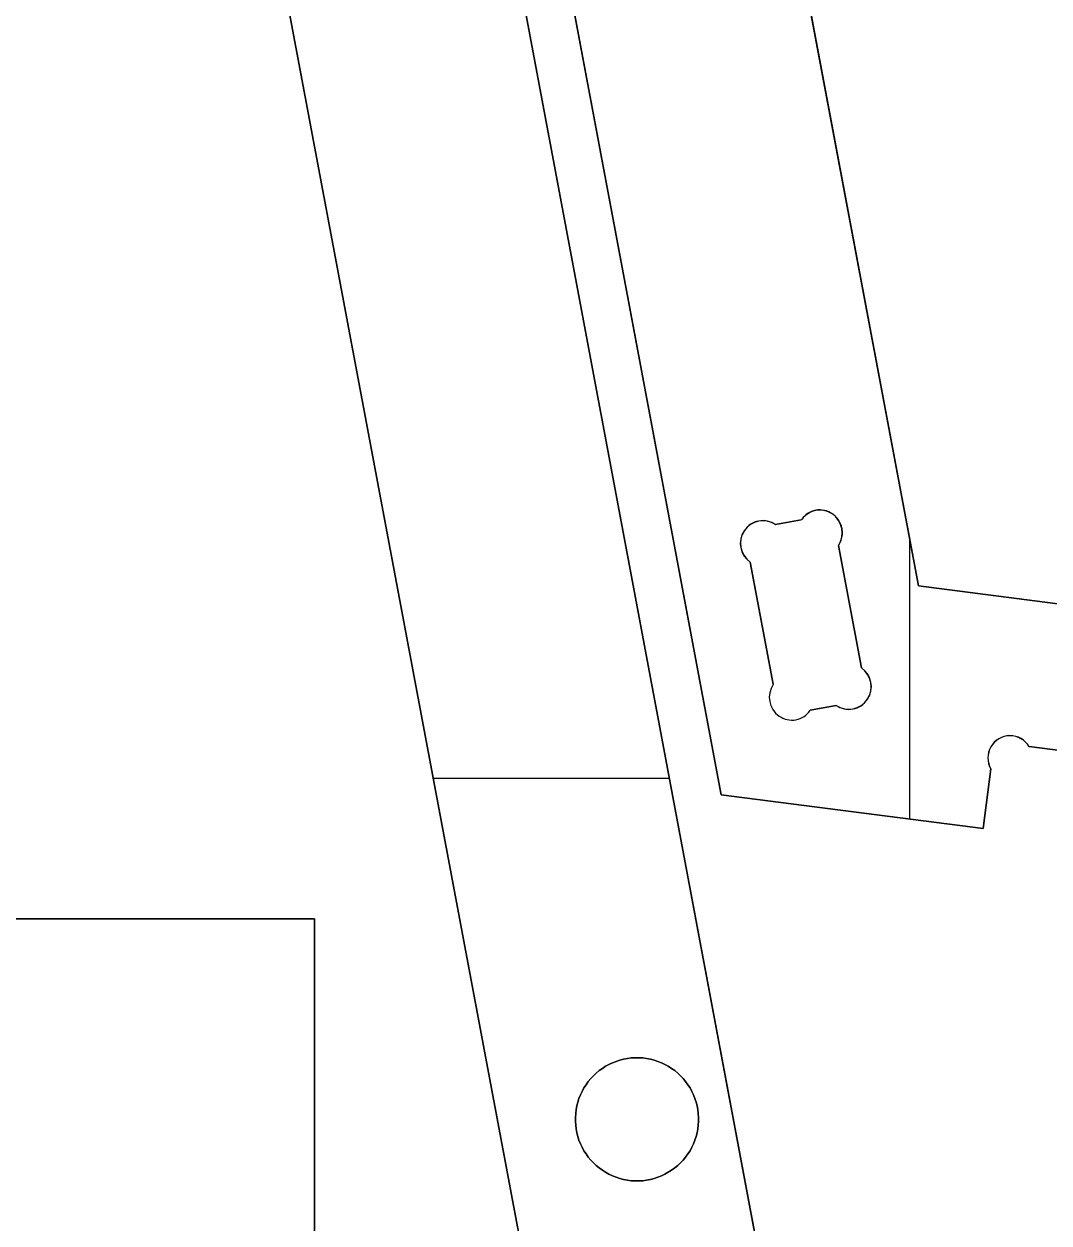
# Model space of a CAD drawing. Extents: x 24 to 120, y 0 to 48.
# Drawn here: x 32.66 to 41.35, y 13.08 to 23.24 of the extents above; entities that cross this region are included whole.
import ezdxf

# ---------------------------------------------------------------- set-up
doc = ezdxf.new("R2010")
doc.units = 0
doc.header["$MEASUREMENT"] = 0
for name, color, linetype in [('PROFILE_-_INSIDE', 30, 'CONTINUOUS'), ('PROFILE_-_OUTSIDE', 18, 'CONTINUOUS'), ('SOLIDS', 4, 'CONTINUOUS')]:
    doc.layers.add(name, color=color, linetype=linetype)

msp = doc.modelspace()

# ---------------------------------------------------------------- linework, layer by layer
at = {"layer": 'PROFILE_-_INSIDE'}
for p, q in [((39.247, 19.039, 0.5), (39.029, 18.998, 0.5)), ((39.756, 17.785, 0.5), (39.562, 18.821, 0.5)), ((38.815, 18.68, 0.5), (39.009, 17.645, 0.5)), ((39.323, 17.426, 0.5), (39.542, 17.467, 0.5))]:
    msp.add_line(p, q, dxfattribs=at)
msp.add_lwpolyline([(38.174, 14.372), (38.148, 14.391), (38.12, 14.408), (38.091, 14.424), (38.062, 14.438), (38.031, 14.45), (38, 14.46), (37.968, 14.468), (37.936, 14.475), (37.903, 14.479), (37.871, 14.481), (37.838, 14.481), (37.805, 14.479), (37.773, 14.475), (37.741, 14.468), (37.709, 14.46), (37.678, 14.45), (37.647, 14.438), (37.617, 14.424), (37.589, 14.408), (37.561, 14.391), (37.534, 14.372), (37.509, 14.351), (37.485, 14.328), (37.463, 14.304), (37.442, 14.279), (37.423, 14.252), (37.405, 14.225), (37.389, 14.196), (37.375, 14.166), (37.363, 14.136), (37.353, 14.105), (37.345, 14.073), (37.339, 14.041), (37.335, 14.008), (37.333, 13.975), (37.333, 13.943), (37.335, 13.91), (37.339, 13.877), (37.345, 13.845), (37.353, 13.813), (37.363, 13.782), (37.375, 13.752), (37.389, 13.722), (37.405, 13.693), (37.423, 13.666), (37.442, 13.639), (37.463, 13.614), (37.485, 13.59), (37.509, 13.568), (37.534, 13.547), (37.561, 13.527), (37.589, 13.51), (37.617, 13.494), (37.647, 13.48), (37.678, 13.468), (37.709, 13.458), (37.741, 13.45), (37.773, 13.444), (37.805, 13.439), (37.838, 13.437), (37.871, 13.437), (37.903, 13.439), (37.936, 13.444), (37.968, 13.45), (38, 13.458), (38.031, 13.468), (38.062, 13.48), (38.091, 13.494), (38.12, 13.51), (38.148, 13.527), (38.174, 13.547), (38.2, 13.568), (38.223, 13.59), (38.246, 13.614), (38.267, 13.639), (38.286, 13.666), (38.304, 13.693), (38.319, 13.722), (38.333, 13.752), (38.345, 13.782), (38.356, 13.813), (38.364, 13.845), (38.37, 13.877), (38.374, 13.91), (38.376, 13.943), (38.376, 13.975), (38.374, 14.008), (38.37, 14.041), (38.364, 14.073), (38.356, 14.105), (38.345, 14.136), (38.333, 14.166), (38.319, 14.196), (38.304, 14.225), (38.286, 14.252), (38.267, 14.279), (38.246, 14.304), (38.223, 14.328), (38.2, 14.351)], close=True, dxfattribs=at)
for centre, radius, start, end in [((39.404, 18.935, 0.5), 0.188, 54.9898, 146.2748), ((38.921, 18.844, 0.5), 0.188, 54.9897, 146.2748), ((39.399, 18.929, 0.5), 0.195, 326.2427, 54.9718), ((38.927, 18.84, 0.5), 0.195, 146.2426, 234.9718), ((39.644, 17.625, 0.5), 0.195, 326.2426, 54.9718), ((39.171, 17.536, 0.5), 0.195, 146.2426, 234.9718), ((39.65, 17.621, 0.5), 0.188, 234.9897, 326.2748), ((39.167, 17.53, 0.5), 0.188, 234.9897, 326.2748)]:
    msp.add_arc(centre, radius, start, end, dxfattribs=at)
at = {"layer": 'PROFILE_-_OUTSIDE'}
msp.add_line((44.561, 16.68), (41.178, 17.117), dxfattribs=at)
for points in [[(40.854, 16.928), (40.789, 16.422), (38.569, 16.71), (32.784, 47.525), (47.541, 47.525), (47.541, 44.572), (35.338, 44.572), (40.241, 18.479), (47.541, 17.535), (47.541, 16.052), (46.818, 16.052)], [(33.12, 31.146), (33.186, 31.651), (35.405, 31.364), (41.19, 0.549), (26.433, 0.549), (26.433, 3.501), (38.636, 3.501), (33.734, 29.595), (26.433, 30.539), (26.433, 32.021), (27.156, 32.021)], [(25.014, 5.447), (24.541, 5.447), (24.541, 15.657), (29.216, 15.657), (29.216, 15.46), (31.185, 15.46), (31.185, 15.657), (35.122, 15.657), (35.122, 4.905)]]:
    msp.add_lwpolyline(points, dxfattribs=at)
msp.add_arc((41.016, 17.022), 0.188, 30.27, 210.2731, dxfattribs=at)
at = {"layer": 'SOLIDS'}
for p, q in [((38.569, 16.71), (32.784, 47.525)), ((38.569, 16.71, -0.738), (32.784, 47.525, -0.738)), ((32.784, 47.525, -0.369), (38.569, 16.71, -0.369)), ((35.338, 44.572), (40.241, 18.479)), ((35.338, 44.572, -0.738), (40.241, 18.479, -0.738)), ((40.241, 18.479, -0.369), (35.338, 44.572, -0.369)), ((35.405, 31.364), (41.19, 0.549)), ((35.405, 31.364, -0.738), (41.19, 0.549, -0.738)), ((41.19, 0.549, -0.369), (35.405, 31.364, -0.369)), ((38.636, 3.501), (33.734, 29.595)), ((38.636, 3.501, -0.738), (33.734, 29.595, -0.738)), ((33.734, 29.595, -0.369), (38.636, 3.501, -0.369)), ((39.247, 19.039), (39.029, 18.998)), ((39.247, 19.039, -0.738), (39.029, 18.998, -0.738)), ((39.029, 18.998, -0.25), (39.247, 19.039, -0.25)), ((39.138, 19.019), (39.138, 19.019, -0.738)), ((39.247, 19.039, -0.738), (39.247, 19.039)), ((39.512, 19.089), (39.512, 19.089, -0.738)), ((38.765, 18.949), (38.765, 18.949, -0.738)), ((39.029, 18.998, -0.738), (39.029, 18.998)), ((39.756, 17.785), (39.562, 18.821)), ((39.756, 17.785, -0.738), (39.562, 18.821, -0.738)), ((39.562, 18.821, -0.738), (39.562, 18.821)), ((39.562, 18.821, -0.25), (39.756, 17.785, -0.25)), ((40.163, 18.893), (40.163, 16.503)), ((40.163, 18.893, -0.738), (40.163, 16.503, -0.738)), ((38.815, 18.68), (39.009, 17.645)), ((38.815, 18.68, -0.738), (39.009, 17.645, -0.738)), ((38.815, 18.68, -0.738), (38.815, 18.68)), ((39.009, 17.645, -0.25), (38.815, 18.68, -0.25)), ((40.241, 18.479), (47.541, 17.535)), ((40.241, 18.479, -0.738), (40.241, 18.479)), ((40.241, 18.479, -0.738), (47.541, 17.535, -0.738)), ((47.541, 17.535, -0.369), (40.241, 18.479, -0.369)), ((39.659, 18.303), (39.659, 18.303, -0.738)), ((38.912, 18.162), (38.912, 18.162, -0.738)), ((39.756, 17.785, -0.738), (39.756, 17.785)), ((39.009, 17.645, -0.738), (39.009, 17.645)), ((38.979, 17.5), (38.979, 17.5, -0.738)), ((39.806, 17.516), (39.806, 17.516, -0.738)), ((39.059, 17.376), (39.059, 17.376, -0.738)), ((39.323, 17.426), (39.542, 17.467)), ((39.323, 17.426, -0.738), (39.542, 17.467, -0.738)), ((39.542, 17.467, -0.25), (39.323, 17.426, -0.25)), ((39.323, 17.426, -0.738), (39.323, 17.426)), ((39.433, 17.446), (39.433, 17.446, -0.738)), ((39.542, 17.467, -0.738), (39.542, 17.467)), ((39.202, 17.345), (39.202, 17.345, -0.738)), ((40.922, 17.184), (40.922, 17.184, -0.738)), ((41.064, 17.204), (41.064, 17.204, -0.738)), ((40.835, 17.07), (40.835, 17.07, -0.738)), ((44.561, 16.68), (41.178, 17.117)), ((41.178, 17.117), (41.178, 17.117, -0.738)), ((44.561, 16.68, -0.738), (41.178, 17.117, -0.738)), ((41.178, 17.117, -0.369), (44.561, 16.68, -0.369)), ((40.854, 16.928), (40.789, 16.422)), ((40.854, 16.928, -0.738), (40.789, 16.422, -0.738)), ((40.789, 16.422, -0.369), (40.854, 16.928, -0.369)), ((40.854, 16.928, -0.738), (40.854, 16.928)), ((36.128, 16.851, -0.738), (38.13, 16.851, -0.738)), ((36.128, 16.851), (38.13, 16.851)), ((40.789, 16.422), (38.569, 16.71)), ((40.789, 16.422, -0.738), (38.569, 16.71, -0.738)), ((38.569, 16.71, -0.738), (38.569, 16.71)), ((38.569, 16.71, -0.369), (40.789, 16.422, -0.369)), ((40.822, 16.675), (40.822, 16.675, -0.738)), ((39.679, 16.566), (39.679, 16.566, -0.738)), ((36.185, 16.548), (36.185, 16.548, -0.738)), ((40.789, 16.422, -0.738), (40.789, 16.422)), ((38.298, 15.956), (38.298, 15.956, -0.738)), ((31.185, 15.657), (35.122, 15.657)), ((31.185, 15.657, -0.738), (35.122, 15.657, -0.738)), ((35.122, 15.657, -0.369), (31.185, 15.657, -0.369)), ((33.153, 15.657), (33.153, 15.657, -0.738)), ((35.122, 15.657), (35.122, 4.905)), ((35.122, 15.657, -0.738), (35.122, 15.657)), ((35.122, 15.657, -0.738), (35.122, 4.905, -0.738)), ((35.122, 4.905, -0.369), (35.122, 15.657, -0.369)), ((37.647, 14.438), (37.617, 14.424)), ((37.647, 14.438, -0.738), (37.617, 14.424, -0.738)), ((37.617, 14.424, -0.25), (37.647, 14.438, -0.25)), ((37.632, 14.431), (37.632, 14.431, -0.738)), ((37.678, 14.45), (37.647, 14.438)), ((37.678, 14.45, -0.738), (37.647, 14.438, -0.738)), ((37.647, 14.438, -0.25), (37.678, 14.45, -0.25)), ((37.647, 14.438, -0.738), (37.647, 14.438)), ((37.662, 14.444), (37.662, 14.444, -0.738)), ((37.709, 14.46), (37.678, 14.45)), ((37.709, 14.46, -0.738), (37.678, 14.45, -0.738)), ((37.678, 14.45, -0.25), (37.709, 14.46, -0.25)), ((37.678, 14.45, -0.738), (37.678, 14.45)), ((37.693, 14.455), (37.693, 14.455, -0.738)), ((37.741, 14.468), (37.709, 14.46)), ((37.741, 14.468, -0.738), (37.709, 14.46, -0.738)), ((37.709, 14.46, -0.25), (37.741, 14.468, -0.25)), ((37.709, 14.46, -0.738), (37.709, 14.46)), ((37.725, 14.464), (37.725, 14.464, -0.738)), ((37.773, 14.475), (37.741, 14.468)), ((37.773, 14.475, -0.738), (37.741, 14.468, -0.738)), ((37.741, 14.468, -0.25), (37.773, 14.475, -0.25)), ((37.741, 14.468, -0.738), (37.741, 14.468)), ((37.757, 14.472), (37.757, 14.472, -0.738)), ((37.805, 14.479), (37.773, 14.475)), ((37.805, 14.479, -0.738), (37.773, 14.475, -0.738)), ((37.773, 14.475, -0.25), (37.805, 14.479, -0.25)), ((37.773, 14.475, -0.738), (37.773, 14.475)), ((37.789, 14.477), (37.789, 14.477, -0.738)), ((37.838, 14.481), (37.805, 14.479)), ((37.838, 14.481, -0.738), (37.805, 14.479, -0.738)), ((37.805, 14.479, -0.25), (37.838, 14.481, -0.25)), ((37.805, 14.479, -0.738), (37.805, 14.479)), ((37.822, 14.48), (37.822, 14.48, -0.738)), ((37.871, 14.481), (37.838, 14.481)), ((37.871, 14.481, -0.738), (37.838, 14.481, -0.738)), ((37.838, 14.481, -0.738), (37.838, 14.481)), ((37.838, 14.481, -0.25), (37.871, 14.481, -0.25)), ((37.854, 14.481), (37.854, 14.481, -0.738)), ((37.903, 14.479), (37.871, 14.481)), ((37.903, 14.479, -0.738), (37.871, 14.481, -0.738)), ((37.871, 14.481, -0.738), (37.871, 14.481)), ((37.871, 14.481, -0.25), (37.903, 14.479, -0.25)), ((37.887, 14.48), (37.887, 14.48, -0.738)), ((37.936, 14.475), (37.903, 14.479)), ((37.936, 14.475, -0.738), (37.903, 14.479, -0.738)), ((37.903, 14.479, -0.738), (37.903, 14.479)), ((37.903, 14.479, -0.25), (37.936, 14.475, -0.25)), ((37.92, 14.477), (37.92, 14.477, -0.738)), ((37.968, 14.468), (37.936, 14.475)), ((37.968, 14.468, -0.738), (37.936, 14.475, -0.738)), ((37.936, 14.475, -0.738), (37.936, 14.475)), ((37.936, 14.475, -0.25), (37.968, 14.468, -0.25)), ((37.952, 14.472), (37.952, 14.472, -0.738)), ((38, 14.46), (37.968, 14.468)), ((38, 14.46, -0.738), (37.968, 14.468, -0.738)), ((37.968, 14.468, -0.738), (37.968, 14.468)), ((37.968, 14.468, -0.25), (38, 14.46, -0.25)), ((37.984, 14.464), (37.984, 14.464, -0.738)), ((38.031, 14.45), (38, 14.46)), ((38.031, 14.45, -0.738), (38, 14.46, -0.738)), ((38, 14.46, -0.738), (38, 14.46)), ((38, 14.46, -0.25), (38.031, 14.45, -0.25)), ((38.016, 14.455), (38.016, 14.455, -0.738)), ((38.062, 14.438), (38.031, 14.45)), ((38.062, 14.438, -0.738), (38.031, 14.45, -0.738)), ((38.031, 14.45, -0.738), (38.031, 14.45)), ((38.031, 14.45, -0.25), (38.062, 14.438, -0.25)), ((38.046, 14.444), (38.046, 14.444, -0.738)), ((38.091, 14.424), (38.062, 14.438)), ((38.091, 14.424, -0.738), (38.062, 14.438, -0.738)), ((38.062, 14.438, -0.738), (38.062, 14.438)), ((38.062, 14.438, -0.25), (38.091, 14.424, -0.25)), ((38.077, 14.431), (38.077, 14.431, -0.738)), ((37.485, 14.328), (37.463, 14.304)), ((37.485, 14.328, -0.738), (37.463, 14.304, -0.738)), ((37.463, 14.304, -0.25), (37.485, 14.328, -0.25)), ((37.509, 14.351), (37.485, 14.328)), ((37.509, 14.351, -0.738), (37.485, 14.328, -0.738)), ((37.485, 14.328, -0.25), (37.509, 14.351, -0.25)), ((37.485, 14.328, -0.738), (37.485, 14.328)), ((37.497, 14.339), (37.497, 14.339, -0.738)), ((37.534, 14.372), (37.509, 14.351)), ((37.534, 14.372, -0.738), (37.509, 14.351, -0.738)), ((37.509, 14.351, -0.25), (37.534, 14.372, -0.25)), ((37.509, 14.351, -0.738), (37.509, 14.351)), ((37.522, 14.361), (37.522, 14.361, -0.738)), ((37.561, 14.391), (37.534, 14.372)), ((37.561, 14.391, -0.738), (37.534, 14.372, -0.738)), ((37.534, 14.372, -0.25), (37.561, 14.391, -0.25)), ((37.534, 14.372, -0.738), (37.534, 14.372)), ((37.548, 14.381), (37.548, 14.381, -0.738)), ((37.589, 14.408), (37.561, 14.391)), ((37.589, 14.408, -0.738), (37.561, 14.391, -0.738)), ((37.561, 14.391, -0.25), (37.589, 14.408, -0.25)), ((37.561, 14.391, -0.738), (37.561, 14.391)), ((37.575, 14.4), (37.575, 14.4, -0.738)), ((37.617, 14.424), (37.589, 14.408)), ((37.617, 14.424, -0.738), (37.589, 14.408, -0.738)), ((37.589, 14.408, -0.25), (37.617, 14.424, -0.25)), ((37.589, 14.408, -0.738), (37.589, 14.408)), ((37.603, 14.416), (37.603, 14.416, -0.738)), ((37.617, 14.424, -0.738), (37.617, 14.424)), ((38.12, 14.408), (38.091, 14.424)), ((38.12, 14.408, -0.738), (38.091, 14.424, -0.738)), ((38.091, 14.424, -0.738), (38.091, 14.424)), ((38.091, 14.424, -0.25), (38.12, 14.408, -0.25)), ((38.106, 14.416), (38.106, 14.416, -0.738)), ((38.148, 14.391), (38.12, 14.408)), ((38.148, 14.391, -0.738), (38.12, 14.408, -0.738)), ((38.12, 14.408, -0.738), (38.12, 14.408)), ((38.12, 14.408, -0.25), (38.148, 14.391, -0.25)), ((38.134, 14.4), (38.134, 14.4, -0.738)), ((38.174, 14.372), (38.148, 14.391)), ((38.174, 14.372, -0.738), (38.148, 14.391, -0.738)), ((38.148, 14.391, -0.738), (38.148, 14.391)), ((38.148, 14.391, -0.25), (38.174, 14.372, -0.25)), ((38.161, 14.381), (38.161, 14.381, -0.738)), ((38.2, 14.351), (38.174, 14.372)), ((38.2, 14.351, -0.738), (38.174, 14.372, -0.738)), ((38.174, 14.372), (38.174, 14.372, -0.738)), ((38.174, 14.372, -0.25), (38.2, 14.351, -0.25)), ((38.187, 14.361), (38.187, 14.361, -0.738)), ((38.223, 14.328), (38.2, 14.351)), ((38.223, 14.328, -0.738), (38.2, 14.351, -0.738)), ((38.2, 14.351, -0.738), (38.2, 14.351)), ((38.2, 14.351, -0.25), (38.223, 14.328, -0.25)), ((38.212, 14.339), (38.212, 14.339, -0.738)), ((38.246, 14.304), (38.223, 14.328)), ((38.246, 14.304, -0.738), (38.223, 14.328, -0.738)), ((38.223, 14.328, -0.738), (38.223, 14.328)), ((38.223, 14.328, -0.25), (38.246, 14.304, -0.25)), ((37.405, 14.225), (37.389, 14.196)), ((37.405, 14.225, -0.738), (37.389, 14.196, -0.738)), ((37.389, 14.196, -0.25), (37.405, 14.225, -0.25)), ((37.423, 14.252), (37.405, 14.225)), ((37.423, 14.252, -0.738), (37.405, 14.225, -0.738)), ((37.405, 14.225, -0.25), (37.423, 14.252, -0.25)), ((37.405, 14.225, -0.738), (37.405, 14.225)), ((37.414, 14.239), (37.414, 14.239, -0.738)), ((37.442, 14.279), (37.423, 14.252)), ((37.442, 14.279, -0.738), (37.423, 14.252, -0.738)), ((37.423, 14.252, -0.25), (37.442, 14.279, -0.25)), ((37.423, 14.252, -0.738), (37.423, 14.252)), ((37.432, 14.266), (37.432, 14.266, -0.738)), ((37.463, 14.304), (37.442, 14.279)), ((37.463, 14.304, -0.738), (37.442, 14.279, -0.738)), ((37.442, 14.279, -0.25), (37.463, 14.304, -0.25)), ((37.442, 14.279, -0.738), (37.442, 14.279)), ((37.452, 14.292), (37.452, 14.292, -0.738)), ((37.463, 14.304, -0.738), (37.463, 14.304)), ((37.474, 14.316), (37.474, 14.316, -0.738)), ((38.235, 14.316), (38.235, 14.316, -0.738)), ((38.267, 14.279), (38.246, 14.304)), ((38.267, 14.279, -0.738), (38.246, 14.304, -0.738)), ((38.246, 14.304, -0.738), (38.246, 14.304)), ((38.246, 14.304, -0.25), (38.267, 14.279, -0.25)), ((38.256, 14.292), (38.256, 14.292, -0.738)), ((38.286, 14.252), (38.267, 14.279)), ((38.286, 14.252, -0.738), (38.267, 14.279, -0.738)), ((38.267, 14.279, -0.738), (38.267, 14.279)), ((38.267, 14.279, -0.25), (38.286, 14.252, -0.25)), ((38.276, 14.266), (38.276, 14.266, -0.738)), ((38.304, 14.225), (38.286, 14.252)), ((38.304, 14.225, -0.738), (38.286, 14.252, -0.738)), ((38.286, 14.252, -0.738), (38.286, 14.252)), ((38.286, 14.252, -0.25), (38.304, 14.225, -0.25)), ((38.295, 14.239), (38.295, 14.239, -0.738)), ((38.319, 14.196), (38.304, 14.225)), ((38.319, 14.196, -0.738), (38.304, 14.225, -0.738)), ((38.304, 14.225, -0.738), (38.304, 14.225)), ((38.304, 14.225, -0.25), (38.319, 14.196, -0.25)), ((37.363, 14.136), (37.353, 14.105)), ((37.363, 14.136, -0.738), (37.353, 14.105, -0.738)), ((37.353, 14.105, -0.25), (37.363, 14.136, -0.25)), ((37.375, 14.166), (37.363, 14.136)), ((37.375, 14.166, -0.738), (37.363, 14.136, -0.738)), ((37.363, 14.136, -0.25), (37.375, 14.166, -0.25)), ((37.363, 14.136, -0.738), (37.363, 14.136)), ((37.369, 14.151), (37.369, 14.151, -0.738)), ((37.389, 14.196), (37.375, 14.166)), ((37.389, 14.196, -0.738), (37.375, 14.166, -0.738)), ((37.375, 14.166, -0.25), (37.389, 14.196, -0.25)), ((37.375, 14.166, -0.738), (37.375, 14.166)), ((37.382, 14.181), (37.382, 14.181, -0.738)), ((37.389, 14.196, -0.738), (37.389, 14.196)), ((37.397, 14.21), (37.397, 14.21, -0.738)), ((38.312, 14.21), (38.312, 14.21, -0.738)), ((38.333, 14.166), (38.319, 14.196)), ((38.333, 14.166, -0.738), (38.319, 14.196, -0.738)), ((38.319, 14.196, -0.738), (38.319, 14.196)), ((38.319, 14.196, -0.25), (38.333, 14.166, -0.25)), ((38.326, 14.181), (38.326, 14.181, -0.738)), ((38.345, 14.136), (38.333, 14.166)), ((38.345, 14.136, -0.738), (38.333, 14.166, -0.738)), ((38.333, 14.166, -0.738), (38.333, 14.166)), ((38.333, 14.166, -0.25), (38.345, 14.136, -0.25)), ((38.339, 14.151), (38.339, 14.151, -0.738)), ((38.356, 14.105), (38.345, 14.136)), ((38.356, 14.105, -0.738), (38.345, 14.136, -0.738)), ((38.345, 14.136, -0.738), (38.345, 14.136)), ((38.345, 14.136, -0.25), (38.356, 14.105, -0.25)), ((37.339, 14.041), (37.335, 14.008)), ((37.339, 14.041, -0.738), (37.335, 14.008, -0.738)), ((37.335, 14.008, -0.25), (37.339, 14.041, -0.25)), ((37.337, 14.024), (37.337, 14.024, -0.738)), ((37.345, 14.073), (37.339, 14.041)), ((37.345, 14.073, -0.738), (37.339, 14.041, -0.738)), ((37.339, 14.041, -0.25), (37.345, 14.073, -0.25)), ((37.339, 14.041, -0.738), (37.339, 14.041)), ((37.342, 14.057), (37.342, 14.057, -0.738)), ((37.353, 14.105), (37.345, 14.073)), ((37.353, 14.105, -0.738), (37.345, 14.073, -0.738)), ((37.345, 14.073, -0.25), (37.353, 14.105, -0.25)), ((37.345, 14.073, -0.738), (37.345, 14.073)), ((37.349, 14.089), (37.349, 14.089, -0.738)), ((37.353, 14.105, -0.738), (37.353, 14.105)), ((37.358, 14.12), (37.358, 14.12, -0.738)), ((38.351, 14.12), (38.351, 14.12, -0.738)), ((38.364, 14.073), (38.356, 14.105)), ((38.364, 14.073, -0.738), (38.356, 14.105, -0.738)), ((38.356, 14.105, -0.738), (38.356, 14.105)), ((38.356, 14.105, -0.25), (38.364, 14.073, -0.25)), ((38.36, 14.089), (38.36, 14.089, -0.738)), ((38.37, 14.041), (38.364, 14.073)), ((38.37, 14.041, -0.738), (38.364, 14.073, -0.738)), ((38.364, 14.073, -0.738), (38.364, 14.073)), ((38.364, 14.073, -0.25), (38.37, 14.041, -0.25)), ((38.367, 14.057), (38.367, 14.057, -0.738)), ((38.374, 14.008), (38.37, 14.041)), ((38.374, 14.008, -0.738), (38.37, 14.041, -0.738)), ((38.37, 14.041, -0.738), (38.37, 14.041)), ((38.37, 14.041, -0.25), (38.374, 14.008, -0.25)), ((38.372, 14.024), (38.372, 14.024, -0.738)), ((37.335, 14.008), (37.333, 13.975)), ((37.335, 14.008, -0.738), (37.333, 13.975, -0.738)), ((37.333, 13.975, -0.25), (37.335, 14.008, -0.25)), ((37.333, 13.975), (37.333, 13.943)), ((37.333, 13.975, -0.738), (37.333, 13.943, -0.738)), ((37.333, 13.975, -0.738), (37.333, 13.975)), ((37.333, 13.943, -0.25), (37.333, 13.975, -0.25)), ((37.333, 13.959), (37.333, 13.959, -0.738)), ((37.333, 13.943), (37.335, 13.91)), ((37.333, 13.943, -0.738), (37.335, 13.91, -0.738)), ((37.333, 13.943, -0.738), (37.333, 13.943)), ((37.335, 13.91, -0.25), (37.333, 13.943, -0.25)), ((37.334, 13.992), (37.334, 13.992, -0.738)), ((37.334, 13.926), (37.334, 13.926, -0.738)), ((37.335, 14.008, -0.738), (37.335, 14.008)), ((38.376, 13.975), (38.374, 14.008)), ((38.376, 13.975, -0.738), (38.374, 14.008, -0.738)), ((38.374, 14.008, -0.738), (38.374, 14.008)), ((38.374, 14.008, -0.25), (38.376, 13.975, -0.25)), ((38.374, 13.91), (38.376, 13.943)), ((38.374, 13.91, -0.738), (38.376, 13.943, -0.738)), ((38.376, 13.943, -0.25), (38.374, 13.91, -0.25)), ((38.375, 13.992), (38.375, 13.992, -0.738)), ((38.375, 13.926), (38.375, 13.926, -0.738)), ((38.376, 13.943), (38.376, 13.975)), ((38.376, 13.943, -0.738), (38.376, 13.975, -0.738)), ((38.376, 13.975, -0.738), (38.376, 13.975)), ((38.376, 13.975, -0.25), (38.376, 13.943, -0.25)), ((38.376, 13.959), (38.376, 13.959, -0.738)), ((38.376, 13.943, -0.738), (38.376, 13.943)), ((37.335, 13.91), (37.339, 13.877)), ((37.335, 13.91, -0.738), (37.339, 13.877, -0.738)), ((37.335, 13.91, -0.738), (37.335, 13.91)), ((37.339, 13.877, -0.25), (37.335, 13.91, -0.25)), ((37.337, 13.894), (37.337, 13.894, -0.738)), ((37.339, 13.877), (37.345, 13.845)), ((37.339, 13.877, -0.738), (37.345, 13.845, -0.738)), ((37.339, 13.877, -0.738), (37.339, 13.877)), ((37.345, 13.845, -0.25), (37.339, 13.877, -0.25)), ((37.342, 13.861), (37.342, 13.861, -0.738)), ((37.345, 13.845), (37.353, 13.813)), ((37.345, 13.845, -0.738), (37.353, 13.813, -0.738)), ((37.345, 13.845, -0.738), (37.345, 13.845)), ((37.353, 13.813, -0.25), (37.345, 13.845, -0.25)), ((37.349, 13.829), (37.349, 13.829, -0.738)), ((38.356, 13.813), (38.364, 13.845)), ((38.356, 13.813, -0.738), (38.364, 13.845, -0.738)), ((38.364, 13.845, -0.25), (38.356, 13.813, -0.25)), ((38.36, 13.829), (38.36, 13.829, -0.738)), ((38.364, 13.845), (38.37, 13.877)), ((38.364, 13.845, -0.738), (38.37, 13.877, -0.738)), ((38.37, 13.877, -0.25), (38.364, 13.845, -0.25)), ((38.364, 13.845, -0.738), (38.364, 13.845)), ((38.367, 13.861), (38.367, 13.861, -0.738)), ((38.37, 13.877), (38.374, 13.91)), ((38.37, 13.877, -0.738), (38.374, 13.91, -0.738)), ((38.374, 13.91, -0.25), (38.37, 13.877, -0.25)), ((38.37, 13.877, -0.738), (38.37, 13.877)), ((38.372, 13.894), (38.372, 13.894, -0.738)), ((38.374, 13.91, -0.738), (38.374, 13.91)), ((37.353, 13.813), (37.363, 13.782)), ((37.353, 13.813, -0.738), (37.363, 13.782, -0.738)), ((37.353, 13.813, -0.738), (37.353, 13.813)), ((37.363, 13.782, -0.25), (37.353, 13.813, -0.25)), ((37.358, 13.798), (37.358, 13.798, -0.738)), ((37.363, 13.782), (37.375, 13.752)), ((37.363, 13.782, -0.738), (37.375, 13.752, -0.738)), ((37.363, 13.782, -0.738), (37.363, 13.782)), ((37.375, 13.752, -0.25), (37.363, 13.782, -0.25)), ((37.369, 13.767), (37.369, 13.767, -0.738)), ((37.375, 13.752), (37.389, 13.722)), ((37.375, 13.752, -0.738), (37.389, 13.722, -0.738)), ((37.375, 13.752, -0.738), (37.375, 13.752)), ((37.389, 13.722, -0.25), (37.375, 13.752, -0.25)), ((37.382, 13.737), (37.382, 13.737, -0.738)), ((37.389, 13.722), (37.405, 13.693)), ((37.389, 13.722, -0.738), (37.405, 13.693, -0.738)), ((37.389, 13.722, -0.738), (37.389, 13.722)), ((37.405, 13.693, -0.25), (37.389, 13.722, -0.25)), ((38.304, 13.693), (38.319, 13.722)), ((38.304, 13.693, -0.738), (38.319, 13.722, -0.738)), ((38.319, 13.722, -0.25), (38.304, 13.693, -0.25)), ((38.319, 13.722), (38.333, 13.752)), ((38.319, 13.722, -0.738), (38.333, 13.752, -0.738)), ((38.333, 13.752, -0.25), (38.319, 13.722, -0.25)), ((38.319, 13.722, -0.738), (38.319, 13.722)), ((38.326, 13.737), (38.326, 13.737, -0.738)), ((38.333, 13.752), (38.345, 13.782)), ((38.333, 13.752, -0.738), (38.345, 13.782, -0.738)), ((38.345, 13.782, -0.25), (38.333, 13.752, -0.25)), ((38.333, 13.752, -0.738), (38.333, 13.752)), ((38.339, 13.767), (38.339, 13.767, -0.738)), ((38.345, 13.782), (38.356, 13.813)), ((38.345, 13.782, -0.738), (38.356, 13.813, -0.738)), ((38.356, 13.813, -0.25), (38.345, 13.782, -0.25)), ((38.345, 13.782, -0.738), (38.345, 13.782)), ((38.351, 13.798), (38.351, 13.798, -0.738)), ((38.356, 13.813, -0.738), (38.356, 13.813)), ((37.397, 13.708), (37.397, 13.708, -0.738)), ((37.405, 13.693), (37.423, 13.666)), ((37.405, 13.693, -0.738), (37.423, 13.666, -0.738)), ((37.405, 13.693, -0.738), (37.405, 13.693)), ((37.423, 13.666, -0.25), (37.405, 13.693, -0.25)), ((37.414, 13.68), (37.414, 13.68, -0.738)), ((37.423, 13.666), (37.442, 13.639)), ((37.423, 13.666, -0.738), (37.442, 13.639, -0.738)), ((37.423, 13.666, -0.738), (37.423, 13.666)), ((37.442, 13.639, -0.25), (37.423, 13.666, -0.25)), ((37.432, 13.652), (37.432, 13.652, -0.738)), ((37.442, 13.639), (37.463, 13.614)), ((37.442, 13.639, -0.738), (37.463, 13.614, -0.738)), ((37.442, 13.639, -0.738), (37.442, 13.639)), ((37.463, 13.614, -0.25), (37.442, 13.639, -0.25)), ((37.452, 13.627), (37.452, 13.627, -0.738)), ((38.246, 13.614), (38.267, 13.639)), ((38.246, 13.614, -0.738), (38.267, 13.639, -0.738)), ((38.267, 13.639, -0.25), (38.246, 13.614, -0.25)), ((38.256, 13.627), (38.256, 13.627, -0.738)), ((38.267, 13.639), (38.286, 13.666)), ((38.267, 13.639, -0.738), (38.286, 13.666, -0.738)), ((38.286, 13.666, -0.25), (38.267, 13.639, -0.25)), ((38.267, 13.639, -0.738), (38.267, 13.639)), ((38.276, 13.652), (38.276, 13.652, -0.738)), ((38.286, 13.666), (38.304, 13.693)), ((38.286, 13.666, -0.738), (38.304, 13.693, -0.738)), ((38.304, 13.693, -0.25), (38.286, 13.666, -0.25)), ((38.286, 13.666, -0.738), (38.286, 13.666)), ((38.295, 13.68), (38.295, 13.68, -0.738)), ((38.304, 13.693, -0.738), (38.304, 13.693)), ((38.312, 13.708), (38.312, 13.708, -0.738)), ((37.463, 13.614), (37.485, 13.59)), ((37.463, 13.614, -0.738), (37.485, 13.59, -0.738)), ((37.463, 13.614, -0.738), (37.463, 13.614)), ((37.485, 13.59, -0.25), (37.463, 13.614, -0.25)), ((37.474, 13.602), (37.474, 13.602, -0.738)), ((37.485, 13.59), (37.509, 13.568)), ((37.485, 13.59, -0.738), (37.509, 13.568, -0.738)), ((37.485, 13.59, -0.738), (37.485, 13.59)), ((37.509, 13.568, -0.25), (37.485, 13.59, -0.25)), ((37.497, 13.579), (37.497, 13.579, -0.738)), ((37.509, 13.568), (37.534, 13.547)), ((37.509, 13.568, -0.738), (37.534, 13.547, -0.738)), ((37.509, 13.568, -0.738), (37.509, 13.568)), ((37.534, 13.547, -0.25), (37.509, 13.568, -0.25)), ((37.522, 13.557), (37.522, 13.557, -0.738)), ((37.534, 13.547), (37.561, 13.527)), ((37.534, 13.547, -0.738), (37.561, 13.527, -0.738)), ((37.534, 13.547, -0.738), (37.534, 13.547)), ((37.561, 13.527, -0.25), (37.534, 13.547, -0.25)), ((37.548, 13.537), (37.548, 13.537, -0.738)), ((37.561, 13.527), (37.589, 13.51)), ((37.561, 13.527, -0.738), (37.589, 13.51, -0.738)), ((37.561, 13.527, -0.738), (37.561, 13.527)), ((37.589, 13.51, -0.25), (37.561, 13.527, -0.25)), ((37.575, 13.519), (37.575, 13.519, -0.738)), ((38.12, 13.51), (38.148, 13.527)), ((38.12, 13.51, -0.738), (38.148, 13.527, -0.738)), ((38.148, 13.527, -0.25), (38.12, 13.51, -0.25)), ((38.134, 13.519), (38.134, 13.519, -0.738)), ((38.148, 13.527), (38.174, 13.547)), ((38.148, 13.527, -0.738), (38.174, 13.547, -0.738)), ((38.174, 13.547, -0.25), (38.148, 13.527, -0.25)), ((38.148, 13.527, -0.738), (38.148, 13.527)), ((38.161, 13.537), (38.161, 13.537, -0.738)), ((38.174, 13.547), (38.2, 13.568)), ((38.174, 13.547, -0.738), (38.2, 13.568, -0.738)), ((38.2, 13.568, -0.25), (38.174, 13.547, -0.25)), ((38.174, 13.547, -0.738), (38.174, 13.547)), ((38.187, 13.557), (38.187, 13.557, -0.738)), ((38.2, 13.568), (38.223, 13.59)), ((38.2, 13.568, -0.738), (38.223, 13.59, -0.738)), ((38.223, 13.59, -0.25), (38.2, 13.568, -0.25)), ((38.2, 13.568, -0.738), (38.2, 13.568)), ((38.212, 13.579), (38.212, 13.579, -0.738)), ((38.223, 13.59), (38.246, 13.614)), ((38.223, 13.59, -0.738), (38.246, 13.614, -0.738)), ((38.246, 13.614, -0.25), (38.223, 13.59, -0.25)), ((38.223, 13.59, -0.738), (38.223, 13.59)), ((38.235, 13.602), (38.235, 13.602, -0.738)), ((38.246, 13.614, -0.738), (38.246, 13.614)), ((37.589, 13.51), (37.617, 13.494)), ((37.589, 13.51, -0.738), (37.617, 13.494, -0.738)), ((37.589, 13.51, -0.738), (37.589, 13.51)), ((37.617, 13.494, -0.25), (37.589, 13.51, -0.25)), ((37.603, 13.502), (37.603, 13.502, -0.738)), ((37.617, 13.494), (37.647, 13.48)), ((37.617, 13.494, -0.738), (37.647, 13.48, -0.738)), ((37.617, 13.494, -0.738), (37.617, 13.494)), ((37.647, 13.48, -0.25), (37.617, 13.494, -0.25)), ((37.632, 13.487), (37.632, 13.487, -0.738)), ((37.647, 13.48), (37.678, 13.468)), ((37.647, 13.48, -0.738), (37.678, 13.468, -0.738)), ((37.647, 13.48, -0.738), (37.647, 13.48)), ((37.678, 13.468, -0.25), (37.647, 13.48, -0.25)), ((37.662, 13.474), (37.662, 13.474, -0.738)), ((37.678, 13.468), (37.709, 13.458)), ((37.678, 13.468, -0.738), (37.709, 13.458, -0.738)), ((37.678, 13.468, -0.738), (37.678, 13.468)), ((37.709, 13.458, -0.25), (37.678, 13.468, -0.25)), ((37.693, 13.463), (37.693, 13.463, -0.738)), ((37.709, 13.458), (37.741, 13.45)), ((37.709, 13.458, -0.738), (37.741, 13.45, -0.738)), ((37.709, 13.458, -0.738), (37.709, 13.458)), ((37.741, 13.45, -0.25), (37.709, 13.458, -0.25)), ((37.725, 13.454), (37.725, 13.454, -0.738)), ((37.741, 13.45), (37.773, 13.444)), ((37.741, 13.45, -0.738), (37.773, 13.444, -0.738)), ((37.741, 13.45, -0.738), (37.741, 13.45)), ((37.773, 13.444, -0.25), (37.741, 13.45, -0.25)), ((37.757, 13.447), (37.757, 13.447, -0.738)), ((37.773, 13.444), (37.805, 13.439)), ((37.773, 13.444, -0.738), (37.805, 13.439, -0.738)), ((37.773, 13.444, -0.738), (37.773, 13.444)), ((37.805, 13.439, -0.25), (37.773, 13.444, -0.25)), ((37.789, 13.441), (37.789, 13.441, -0.738)), ((37.805, 13.439), (37.838, 13.437)), ((37.805, 13.439, -0.738), (37.838, 13.437, -0.738)), ((37.805, 13.439, -0.738), (37.805, 13.439)), ((37.838, 13.437, -0.25), (37.805, 13.439, -0.25)), ((37.822, 13.438), (37.822, 13.438, -0.738)), ((37.838, 13.437), (37.871, 13.437)), ((37.838, 13.437, -0.738), (37.871, 13.437, -0.738)), ((37.838, 13.437, -0.738), (37.838, 13.437)), ((37.871, 13.437, -0.25), (37.838, 13.437, -0.25)), ((37.854, 13.437), (37.854, 13.437, -0.738)), ((37.871, 13.437), (37.903, 13.439)), ((37.871, 13.437, -0.738), (37.903, 13.439, -0.738)), ((37.903, 13.439, -0.25), (37.871, 13.437, -0.25)), ((37.871, 13.437, -0.738), (37.871, 13.437)), ((37.887, 13.438), (37.887, 13.438, -0.738)), ((37.903, 13.439), (37.936, 13.444)), ((37.903, 13.439, -0.738), (37.936, 13.444, -0.738)), ((37.936, 13.444, -0.25), (37.903, 13.439, -0.25)), ((37.903, 13.439, -0.738), (37.903, 13.439)), ((37.92, 13.441), (37.92, 13.441, -0.738)), ((37.936, 13.444), (37.968, 13.45)), ((37.936, 13.444, -0.738), (37.968, 13.45, -0.738)), ((37.968, 13.45, -0.25), (37.936, 13.444, -0.25)), ((37.936, 13.444, -0.738), (37.936, 13.444)), ((37.952, 13.447), (37.952, 13.447, -0.738)), ((37.968, 13.45), (38, 13.458)), ((37.968, 13.45, -0.738), (38, 13.458, -0.738)), ((38, 13.458, -0.25), (37.968, 13.45, -0.25)), ((37.968, 13.45, -0.738), (37.968, 13.45)), ((37.984, 13.454), (37.984, 13.454, -0.738)), ((38, 13.458), (38.031, 13.468)), ((38, 13.458, -0.738), (38.031, 13.468, -0.738)), ((38.031, 13.468, -0.25), (38, 13.458, -0.25)), ((38, 13.458, -0.738), (38, 13.458)), ((38.016, 13.463), (38.016, 13.463, -0.738)), ((38.031, 13.468), (38.062, 13.48)), ((38.031, 13.468, -0.738), (38.062, 13.48, -0.738)), ((38.062, 13.48, -0.25), (38.031, 13.468, -0.25)), ((38.031, 13.468, -0.738), (38.031, 13.468)), ((38.046, 13.474), (38.046, 13.474, -0.738)), ((38.062, 13.48), (38.091, 13.494)), ((38.062, 13.48, -0.738), (38.091, 13.494, -0.738)), ((38.091, 13.494, -0.25), (38.062, 13.48, -0.25)), ((38.062, 13.48, -0.738), (38.062, 13.48)), ((38.077, 13.487), (38.077, 13.487, -0.738)), ((38.091, 13.494), (38.12, 13.51)), ((38.091, 13.494, -0.738), (38.12, 13.51, -0.738)), ((38.12, 13.51, -0.25), (38.091, 13.494, -0.25)), ((38.091, 13.494, -0.738), (38.091, 13.494)), ((38.106, 13.502), (38.106, 13.502, -0.738)), ((38.12, 13.51, -0.738), (38.12, 13.51))]:
    msp.add_line(p, q, dxfattribs=at)
for centre, radius, start, end in [((39.405, 18.93), 0.191, 325.1427, 145.1928), ((39.405, 18.93, -0.738), 0.191, 325.1427, 145.1928), ((39.405, 18.93, -0.25), 0.191, 325.1427, 145.1928), ((38.922, 18.839), 0.192, 56.0964, 236.0463), ((38.922, 18.839, -0.738), 0.192, 56.0964, 236.0463), ((38.922, 18.839, -0.25), 0.192, 56.0964, 236.0463), ((39.649, 17.626), 0.192, 236.0964, 56.0463), ((39.649, 17.626, -0.738), 0.192, 236.0964, 56.0463), ((39.649, 17.626, -0.25), 0.192, 236.0964, 56.0463), ((39.171, 17.536), 0.195, 146.2426, 234.9718), ((39.171, 17.536, -0.738), 0.195, 146.2426, 234.9718), ((39.171, 17.536, -0.25), 0.195, 146.2426, 234.9718), ((39.167, 17.53), 0.188, 234.9897, 326.2748), ((39.167, 17.53, -0.738), 0.188, 234.9897, 326.2748), ((39.167, 17.53, -0.25), 0.188, 234.9897, 326.2748), ((41.016, 17.022), 0.188, 30.27, 210.2731), ((41.016, 17.022, -0.738), 0.188, 30.27, 210.2731), ((41.016, 17.022, -0.369), 0.187, 30.27, 210.2731)]:
    msp.add_arc(centre, radius, start, end, dxfattribs=at)

doc.saveas('drawing.dxf')
